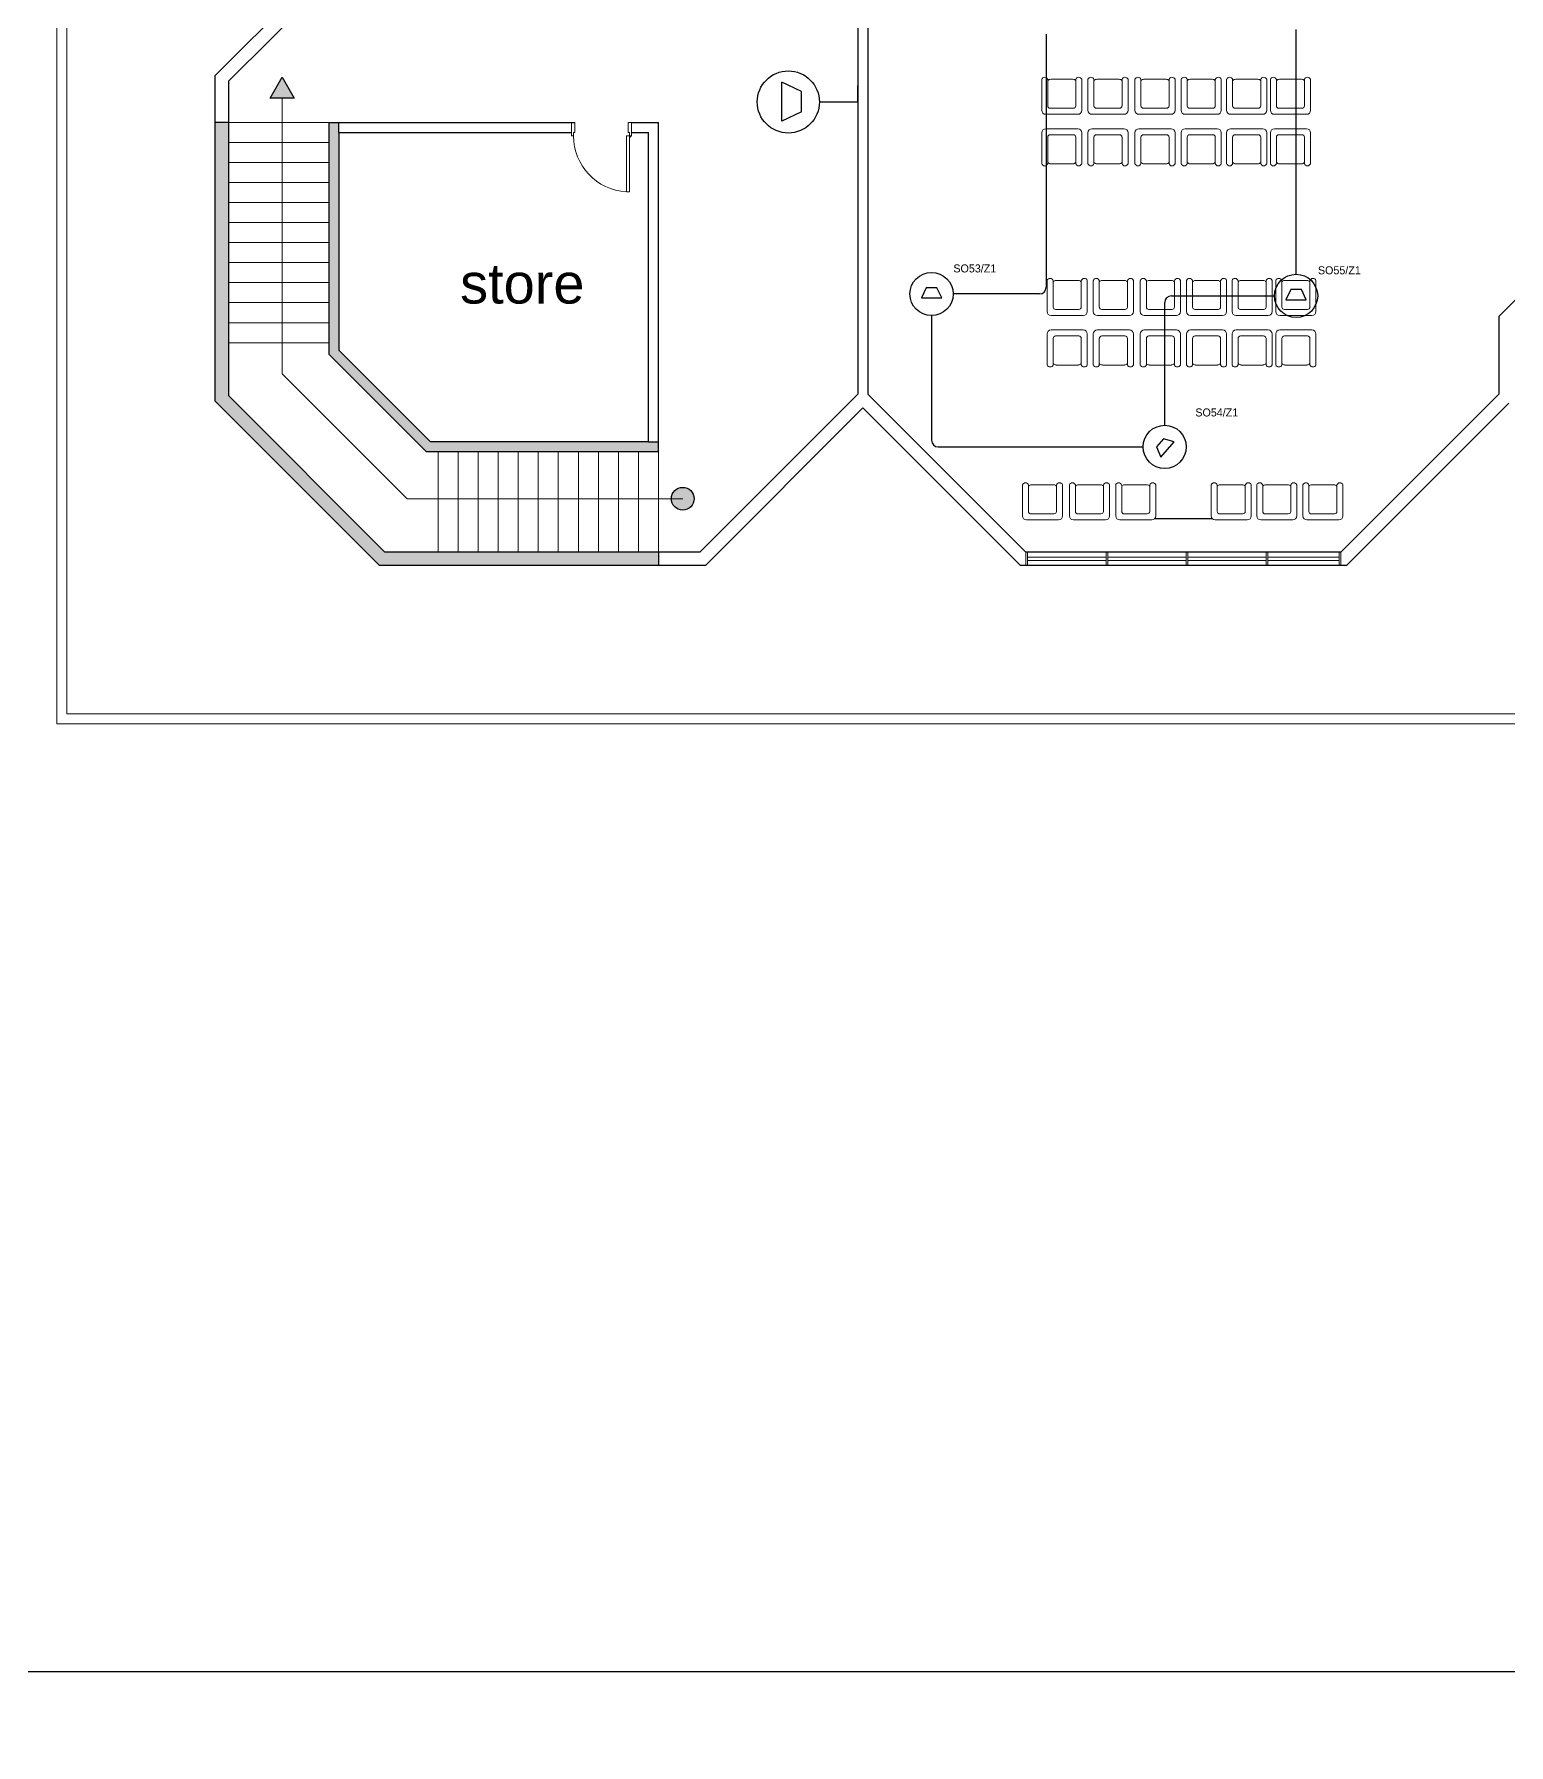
# Model space of a CAD drawing. Extents: x -59 to 582, y -1177 to 100.
# Drawn here: x 182.89 to 204.98, y -497.43 to -471.8 of the extents above; entities that cross this region are included whole.
import ezdxf
from ezdxf.enums import TextEntityAlignment as Align

# ---------------------------------------------------------------- set-up
doc = ezdxf.new("R2010")
doc.units = 0
doc.header["$LTSCALE"] = 0.15
doc.layers.get('0').update_dxf_attribs({"color": 252})
for name, color, linetype in [('0 sockets', 252, 'Continuous'), ('0 sound', 252, 'Continuous'), ('AUTOINCR', 7, 'Continuous'), ('bound', 252, 'Continuous'), ('C1', 252, 'Continuous'), ('d1', 252, 'Continuous'), ('FIRE_LOOP', 7, 'Continuous')]:
    doc.layers.add(name, color=color, linetype=linetype)
for name, color, linetype, lineweight in [('anal', 252, 'Continuous', 20), ('DOOR', 252, 'Continuous', 20), ('elev', 252, 'Continuous', 9), ('FUR', 252, 'Continuous', 9), ('wall', 252, 'Continuous', 30)]:
    doc.layers.add(name, color=color, linetype=linetype, lineweight=lineweight)
doc.styles.add('ROMAND', font='ROMAND.SHX')

# ---------------------------------------------------------------- blocks, each defined once
blk = doc.blocks.new('WQ')
h = blk.add_hatch(color=6)
h.dxf.hatch_style = 1
h.paths.add_polyline_path([(-126.091, 5), (-126.091, -169.521), (126.091, -169.521), (126.091, 5)])
h.paths.add_polyline_path([(121.091, 0), (121.091, -164.521), (-121.091, -164.521), (-121.091, 0)], flags=16)
at = {"layer": '0 sockets', "color": 3, "style": 'ROMAND'}
blk.add_attdef('ACCESS_CONTROL', (-48.663, 7.622), '', height=7.973, dxfattribs=at)
blk = doc.blocks.new('D90')
at = {"layer": 'DOOR'}
for points in [[(0.03, 0.2), (0.03, 1.04), (0.078, 1.04), (0.078, 0.2)], [(0.03, 0.2), (0, 0.2), (0, 0), (0.05, 0), (0.05, 0.15), (0.03, 0.15)], [(0.87, 0.2), (0.9, 0.2), (0.9, 0), (0.85, 0), (0.85, 0.15), (0.87, 0.15)]]:
    blk.add_lwpolyline(points, close=True, dxfattribs=at)
blk.add_circle((0.02, 0.21), 0.01, dxfattribs=at)
blk.add_arc((0.025, 0.197), 0.845, 0.2218, 86.3889, dxfattribs=at)
blk = doc.blocks.new('ARCH')
at = {"layer": 'd1'}
for points in [[(8.7, 336.614), (8.519, 336.3), (8.881, 336.3)], [(14.87, 330.3, 1), (14.53, 330.3, 1)]]:
    blk.add_hatch(color=256, dxfattribs=at).paths.add_polyline_path(points)
at = {"layer": 'wall'}
h = blk.add_hatch(color=256, dxfattribs=at)
h.paths.add_polyline_path([(14.337, 331), (14.337, 331.15), (14.187, 331.15), (10.925, 331.15), (9.55, 332.525), (9.55, 335.787), (9.55, 335.937), (9.4, 335.937), (9.4, 332.463), (10.863, 331)], flags=17)
h.paths.add_polyline_path([(14.337, 329.4), (14.337, 329.5), (10.241, 329.5), (7.9, 331.841), (7.9, 335.937), (7.8, 335.937), (7.8, 331.659), (10.059, 329.4)])
h.paths.add_polyline_path([(10.059, 329.4), (10.159, 329.3), (14.337, 329.3), (14.337, 329.4)])
h.paths.add_polyline_path([(7.7, 331.759), (7.8, 331.659), (7.8, 335.937), (7.7, 335.937)])
at = {"layer": 'anal'}
for p, q in [((5.325, 326.925), (5.325, 377.4)), ((5.475, 327.075), (5.475, 368.325)), ((19.841, 329.5), (19.841, 329.3)), ((19.866, 329.5), (19.866, 329.3)), ((19.866, 329.425), (21.037, 329.425)), ((19.866, 329.425), (21.037, 329.425)), ((19.866, 329.375), (21.037, 329.375)), ((19.866, 329.375), (21.037, 329.375)), ((21.041, 329.5), (21.041, 329.3)), ((21.066, 329.5), (21.066, 329.3)), ((21.066, 329.425), (22.237, 329.425)), ((21.066, 329.425), (22.237, 329.425)), ((21.066, 329.375), (22.237, 329.375)), ((21.066, 329.375), (22.237, 329.375)), ((22.241, 329.5), (22.241, 329.3)), ((22.266, 329.5), (22.266, 329.3)), ((22.266, 329.425), (23.437, 329.425)), ((22.266, 329.425), (23.437, 329.425)), ((22.266, 329.375), (23.437, 329.375)), ((22.266, 329.375), (23.437, 329.375)), ((23.441, 329.5), (23.441, 329.3)), ((23.466, 329.5), (23.466, 329.3)), ((23.466, 329.425), (24.534, 329.425)), ((23.466, 329.375), (24.534, 329.375)), ((24.534, 329.5), (24.534, 329.3)), ((24.559, 329.5), (24.559, 329.3)), ((27.525, 327.075), (5.475, 327.075)), ((28.875, 326.925), (5.325, 326.925))]:
    blk.add_line(p, q, dxfattribs=at)
at = {"layer": 'bound', "color": 2}
blk.add_lwpolyline([(91.902, 377.348), (94.426, 377.348), (94.426, 312.722), (-14.994, 312.722), (-14.994, 377.09), (94.639, 377.09)], dxfattribs=at)
at = {"layer": 'C1'}
blk.add_line((22.633, 330), (21.767, 330), dxfattribs=at)
at = {"layer": 'd1'}
blk.add_lwpolyline([(8.7, 336.614), (8.881, 336.3), (8.519, 336.3)], close=True, dxfattribs=at)
blk.add_circle((14.7, 330.3), 0.17, dxfattribs=at)
at = {"layer": 'elev'}
for p, q in [((8.7, 336.3), (8.7, 332.173)), ((9.4, 335.937), (7.9, 335.937)), ((9.4, 335.637), (7.9, 335.637)), ((9.4, 335.337), (7.9, 335.337)), ((9.4, 335.037), (7.9, 335.037)), ((9.4, 334.737), (7.9, 334.737)), ((9.4, 334.437), (7.9, 334.437)), ((9.4, 334.137), (7.9, 334.137)), ((9.4, 333.837), (7.9, 333.837)), ((9.4, 333.537), (7.9, 333.537)), ((9.4, 333.237), (7.9, 333.237)), ((9.4, 332.937), (7.9, 332.937)), ((9.4, 332.637), (7.9, 332.637)), ((10.573, 330.3), (8.7, 332.173)), ((11.037, 331), (11.037, 329.5)), ((11.337, 331), (11.337, 329.5)), ((11.637, 331), (11.637, 329.5)), ((11.937, 331), (11.937, 329.5)), ((12.237, 331), (12.237, 329.5)), ((12.537, 331), (12.537, 329.5)), ((12.837, 331), (12.837, 329.5)), ((13.137, 331), (13.137, 329.5)), ((13.437, 331), (13.437, 329.5)), ((13.737, 331), (13.737, 329.5)), ((14.037, 331), (14.037, 329.5)), ((14.337, 331), (14.337, 329.5)), ((14.7, 330.3), (10.573, 330.3))]:
    blk.add_line(p, q, dxfattribs=at)
at = {"layer": 'FUR'}
for p, q in [((20.078, 336.584), (20.078, 336.119)), ((20.168, 336.582), (20.168, 336.187)), ((20.543, 336.584), (20.213, 336.584)), ((20.588, 336.187), (20.588, 336.582)), ((20.678, 336.119), (20.678, 336.584)), ((20.77, 336.584), (20.77, 336.119)), ((20.86, 336.582), (20.86, 336.187)), ((21.235, 336.584), (20.905, 336.584)), ((21.28, 336.187), (21.28, 336.582)), ((21.37, 336.119), (21.37, 336.584)), ((21.474, 336.584), (21.474, 336.119)), ((21.564, 336.582), (21.564, 336.187)), ((21.939, 336.584), (21.609, 336.584)), ((21.984, 336.187), (21.984, 336.582)), ((22.074, 336.119), (22.074, 336.584)), ((22.165, 336.584), (22.165, 336.119)), ((22.255, 336.582), (22.255, 336.187)), ((22.63, 336.584), (22.3, 336.584)), ((22.675, 336.187), (22.675, 336.582)), ((22.765, 336.119), (22.765, 336.584)), ((22.847, 336.584), (22.847, 336.119)), ((22.937, 336.582), (22.937, 336.187)), ((23.312, 336.584), (22.982, 336.584)), ((23.357, 336.187), (23.357, 336.582)), ((23.447, 336.119), (23.447, 336.584)), ((23.503, 336.584), (23.503, 336.119)), ((23.593, 336.582), (23.593, 336.187)), ((23.968, 336.584), (23.638, 336.584)), ((24.013, 336.187), (24.013, 336.582)), ((24.103, 336.119), (24.103, 336.584)), ((20.138, 336.059), (20.618, 336.059)), ((20.205, 336.149), (20.55, 336.149)), ((20.83, 336.059), (21.31, 336.059)), ((20.897, 336.149), (21.242, 336.149)), ((21.534, 336.059), (22.014, 336.059)), ((21.601, 336.149), (21.946, 336.149)), ((22.225, 336.059), (22.705, 336.059)), ((22.293, 336.149), (22.638, 336.149)), ((22.907, 336.059), (23.387, 336.059)), ((22.974, 336.149), (23.319, 336.149)), ((23.563, 336.059), (24.043, 336.059)), ((23.63, 336.149), (23.975, 336.149)), ((20.078, 335.318), (20.078, 335.783)), ((20.138, 335.843), (20.618, 335.843)), ((20.678, 335.783), (20.678, 335.318)), ((20.77, 335.318), (20.77, 335.783)), ((20.83, 335.843), (21.31, 335.843)), ((21.37, 335.783), (21.37, 335.318)), ((21.474, 335.318), (21.474, 335.783)), ((21.534, 335.843), (22.014, 335.843)), ((22.074, 335.783), (22.074, 335.318)), ((22.165, 335.318), (22.165, 335.783)), ((22.225, 335.843), (22.705, 335.843)), ((22.765, 335.783), (22.765, 335.318)), ((22.847, 335.318), (22.847, 335.783)), ((22.907, 335.843), (23.387, 335.843)), ((23.447, 335.783), (23.447, 335.318)), ((23.503, 335.318), (23.503, 335.783)), ((23.563, 335.843), (24.043, 335.843)), ((24.103, 335.783), (24.103, 335.318)), ((20.168, 335.32), (20.168, 335.715)), ((20.205, 335.753), (20.55, 335.753)), ((20.588, 335.715), (20.588, 335.32)), ((20.86, 335.32), (20.86, 335.715)), ((20.897, 335.753), (21.242, 335.753)), ((21.28, 335.715), (21.28, 335.32)), ((21.564, 335.32), (21.564, 335.715)), ((21.601, 335.753), (21.946, 335.753)), ((21.984, 335.715), (21.984, 335.32)), ((22.255, 335.32), (22.255, 335.715)), ((22.293, 335.753), (22.638, 335.753)), ((22.675, 335.715), (22.675, 335.32)), ((22.937, 335.32), (22.937, 335.715)), ((22.974, 335.753), (23.319, 335.753)), ((23.357, 335.715), (23.357, 335.32)), ((23.593, 335.32), (23.593, 335.715)), ((23.63, 335.753), (23.975, 335.753)), ((24.013, 335.715), (24.013, 335.32)), ((20.543, 335.318), (20.213, 335.318)), ((21.235, 335.318), (20.905, 335.318)), ((21.939, 335.318), (21.609, 335.318)), ((22.63, 335.318), (22.3, 335.318)), ((23.312, 335.318), (22.982, 335.318)), ((23.968, 335.318), (23.638, 335.318)), ((20.158, 333.569), (20.158, 333.104)), ((20.248, 333.567), (20.248, 333.172)), ((20.623, 333.569), (20.293, 333.569)), ((20.668, 333.172), (20.668, 333.567)), ((20.758, 333.104), (20.758, 333.569)), ((20.85, 333.569), (20.85, 333.104)), ((20.94, 333.567), (20.94, 333.172)), ((21.315, 333.569), (20.985, 333.569)), ((21.36, 333.172), (21.36, 333.567)), ((21.45, 333.104), (21.45, 333.569)), ((21.554, 333.569), (21.554, 333.104)), ((21.644, 333.567), (21.644, 333.172)), ((22.019, 333.569), (21.689, 333.569)), ((22.064, 333.172), (22.064, 333.567)), ((22.154, 333.104), (22.154, 333.569)), ((22.246, 333.569), (22.246, 333.104)), ((22.336, 333.567), (22.336, 333.172)), ((22.711, 333.569), (22.381, 333.569)), ((22.756, 333.172), (22.756, 333.567)), ((22.846, 333.104), (22.846, 333.569)), ((22.928, 333.569), (22.928, 333.104)), ((23.018, 333.567), (23.018, 333.172)), ((23.393, 333.569), (23.063, 333.569)), ((23.438, 333.172), (23.438, 333.567)), ((23.528, 333.104), (23.528, 333.569)), ((23.583, 333.569), (23.583, 333.104)), ((23.673, 333.567), (23.673, 333.172)), ((24.048, 333.569), (23.718, 333.569)), ((24.093, 333.172), (24.093, 333.567)), ((24.183, 333.104), (24.183, 333.569)), ((20.218, 333.044), (20.698, 333.044)), ((20.286, 333.134), (20.631, 333.134)), ((20.91, 333.044), (21.39, 333.044)), ((20.978, 333.134), (21.323, 333.134)), ((21.614, 333.044), (22.094, 333.044)), ((21.682, 333.134), (22.027, 333.134)), ((22.306, 333.044), (22.786, 333.044)), ((22.373, 333.134), (22.718, 333.134)), ((22.988, 333.044), (23.468, 333.044)), ((23.055, 333.134), (23.4, 333.134)), ((23.643, 333.044), (24.123, 333.044)), ((23.711, 333.134), (24.056, 333.134)), ((20.158, 332.303), (20.158, 332.768)), ((20.218, 332.828), (20.698, 332.828)), ((20.248, 332.305), (20.248, 332.701)), ((20.286, 332.738), (20.631, 332.738)), ((20.668, 332.701), (20.668, 332.305)), ((20.758, 332.768), (20.758, 332.303)), ((20.85, 332.303), (20.85, 332.768)), ((20.91, 332.828), (21.39, 332.828)), ((20.94, 332.305), (20.94, 332.701)), ((20.978, 332.738), (21.323, 332.738)), ((21.36, 332.701), (21.36, 332.305)), ((21.45, 332.768), (21.45, 332.303)), ((21.554, 332.303), (21.554, 332.768)), ((21.614, 332.828), (22.094, 332.828)), ((21.644, 332.305), (21.644, 332.701)), ((21.682, 332.738), (22.027, 332.738)), ((22.064, 332.701), (22.064, 332.305)), ((22.154, 332.768), (22.154, 332.303)), ((22.246, 332.303), (22.246, 332.768)), ((22.306, 332.828), (22.786, 332.828)), ((22.336, 332.305), (22.336, 332.701)), ((22.373, 332.738), (22.718, 332.738)), ((22.756, 332.701), (22.756, 332.305)), ((22.846, 332.768), (22.846, 332.303)), ((22.928, 332.303), (22.928, 332.768)), ((22.988, 332.828), (23.468, 332.828)), ((23.018, 332.305), (23.018, 332.701)), ((23.055, 332.738), (23.4, 332.738)), ((23.438, 332.701), (23.438, 332.305)), ((23.528, 332.768), (23.528, 332.303)), ((23.583, 332.303), (23.583, 332.768)), ((23.643, 332.828), (24.123, 332.828)), ((23.673, 332.305), (23.673, 332.701)), ((23.711, 332.738), (24.056, 332.738)), ((24.093, 332.701), (24.093, 332.305)), ((24.183, 332.768), (24.183, 332.303)), ((20.623, 332.303), (20.293, 332.303)), ((21.315, 332.303), (20.985, 332.303)), ((22.019, 332.303), (21.689, 332.303)), ((22.711, 332.303), (22.381, 332.303)), ((23.393, 332.303), (23.063, 332.303)), ((24.048, 332.303), (23.718, 332.303)), ((19.789, 330.042), (19.789, 330.507)), ((19.879, 330.11), (19.879, 330.505)), ((19.924, 330.507), (20.254, 330.507)), ((20.299, 330.505), (20.299, 330.11)), ((20.389, 330.507), (20.389, 330.042)), ((20.493, 330.042), (20.493, 330.507)), ((20.583, 330.11), (20.583, 330.505)), ((20.628, 330.507), (20.958, 330.507)), ((21.003, 330.505), (21.003, 330.11)), ((21.093, 330.507), (21.093, 330.042)), ((21.185, 330.042), (21.185, 330.507)), ((21.275, 330.11), (21.275, 330.505)), ((21.32, 330.507), (21.65, 330.507)), ((21.695, 330.505), (21.695, 330.11)), ((21.785, 330.507), (21.785, 330.042)), ((22.615, 330.042), (22.615, 330.507)), ((22.705, 330.11), (22.705, 330.505)), ((22.75, 330.507), (23.08, 330.507)), ((23.125, 330.505), (23.125, 330.11)), ((23.215, 330.507), (23.215, 330.042)), ((23.297, 330.042), (23.297, 330.507)), ((23.387, 330.11), (23.387, 330.505)), ((23.432, 330.507), (23.762, 330.507)), ((23.807, 330.505), (23.807, 330.11)), ((23.897, 330.507), (23.897, 330.042)), ((23.989, 330.042), (23.989, 330.507)), ((24.079, 330.11), (24.079, 330.505)), ((24.124, 330.507), (24.454, 330.507)), ((24.499, 330.505), (24.499, 330.11)), ((24.589, 330.507), (24.589, 330.042)), ((20.329, 329.982), (19.849, 329.982)), ((20.261, 330.072), (19.916, 330.072)), ((21.033, 329.982), (20.553, 329.982)), ((20.965, 330.072), (20.62, 330.072)), ((21.725, 329.982), (21.245, 329.982)), ((21.657, 330.072), (21.312, 330.072)), ((23.155, 329.982), (22.675, 329.982)), ((23.088, 330.072), (22.743, 330.072)), ((23.837, 329.982), (23.357, 329.982)), ((23.77, 330.072), (23.425, 330.072)), ((24.529, 329.982), (24.049, 329.982)), ((24.461, 330.072), (24.116, 330.072))]:
    blk.add_line(p, q, dxfattribs=at)
for centre, major_axis, start_param, end_param in [((20.122, 336.567), (-0.0339, 0.0339), 4.256093, 6.69338), ((20.213, 336.524), (-0.0424, 0.0424), -0.785398, 0.062664), ((20.543, 336.524), (0.0424, 0.0424), 6.220521, 7.068583), ((20.633, 336.567), (0.0339, 0.0339), 5.87299, 8.310278), ((20.814, 336.567), (-0.0339, 0.0339), 4.256093, 6.69338), ((20.905, 336.524), (-0.0424, 0.0424), -0.785398, 0.062664), ((21.235, 336.524), (0.0424, 0.0424), 6.220521, 7.068583), ((21.325, 336.567), (0.0339, 0.0339), 5.87299, 8.310278), ((21.518, 336.567), (-0.0339, 0.0339), 4.256093, 6.69338), ((21.609, 336.524), (-0.0424, 0.0424), -0.785398, 0.062664), ((21.939, 336.524), (0.0424, 0.0424), 6.220521, 7.068583), ((22.029, 336.567), (0.0339, 0.0339), 5.87299, 8.310278), ((22.21, 336.567), (-0.0339, 0.0339), 4.256093, 6.69338), ((22.3, 336.524), (-0.0424, 0.0424), -0.785398, 0.062664), ((22.63, 336.524), (0.0424, 0.0424), 6.220521, 7.068583), ((22.721, 336.567), (0.0339, 0.0339), 5.87299, 8.310278), ((22.892, 336.567), (-0.0339, 0.0339), 4.256093, 6.69338), ((22.982, 336.524), (-0.0424, 0.0424), -0.785398, 0.062664), ((23.312, 336.524), (0.0424, 0.0424), 6.220521, 7.068583), ((23.402, 336.567), (0.0339, 0.0339), 5.87299, 8.310278), ((23.547, 336.567), (-0.0339, 0.0339), 4.256093, 6.69338), ((23.638, 336.524), (-0.0424, 0.0424), -0.785398, 0.062664), ((23.968, 336.524), (0.0424, 0.0424), 6.220521, 7.068583), ((24.058, 336.567), (0.0339, 0.0339), 5.87299, 8.310278), ((20.138, 336.119), (-0.0424, 0.0424), 0.785398, 2.356194), ((20.205, 336.187), (0.0265, 0.0265), 2.356194, 3.926991), ((20.55, 336.187), (0.0265, 0.0265), 3.926991, 5.497787), ((20.618, 336.119), (0.0424, 0.0424), 3.926991, 5.497787), ((20.83, 336.119), (-0.0424, 0.0424), 0.785398, 2.356194), ((20.897, 336.187), (0.0265, 0.0265), 2.356194, 3.926991), ((21.242, 336.187), (0.0265, 0.0265), 3.926991, 5.497787), ((21.31, 336.119), (0.0424, 0.0424), 3.926991, 5.497787), ((21.534, 336.119), (-0.0424, 0.0424), 0.785398, 2.356194), ((21.601, 336.187), (0.0265, 0.0265), 2.356194, 3.926991), ((21.946, 336.187), (0.0265, 0.0265), 3.926991, 5.497787), ((22.014, 336.119), (0.0424, 0.0424), 3.926991, 5.497787), ((22.225, 336.119), (-0.0424, 0.0424), 0.785398, 2.356194), ((22.293, 336.187), (0.0265, 0.0265), 2.356194, 3.926991), ((22.638, 336.187), (0.0265, 0.0265), 3.926991, 5.497787), ((22.705, 336.119), (0.0424, 0.0424), 3.926991, 5.497787), ((22.907, 336.119), (-0.0424, 0.0424), 0.785398, 2.356194), ((22.974, 336.187), (0.0265, 0.0265), 2.356194, 3.926991), ((23.319, 336.187), (0.0265, 0.0265), 3.926991, 5.497787), ((23.387, 336.119), (0.0424, 0.0424), 3.926991, 5.497787), ((23.563, 336.119), (-0.0424, 0.0424), 0.785398, 2.356194), ((23.63, 336.187), (0.0265, 0.0265), 2.356194, 3.926991), ((23.975, 336.187), (0.0265, 0.0265), 3.926991, 5.497787), ((24.043, 336.119), (0.0424, 0.0424), 3.926991, 5.497787), ((20.203, 333.552), (-0.0339, 0.0339), 4.256093, 6.69338), ((20.293, 333.509), (-0.0424, 0.0424), -0.785398, 0.062664), ((20.623, 333.509), (0.0424, 0.0424), 6.220521, 7.068583), ((20.714, 333.552), (0.0339, 0.0339), 5.87299, 8.310278), ((20.895, 333.552), (-0.0339, 0.0339), 4.256093, 6.69338), ((20.985, 333.509), (-0.0424, 0.0424), -0.785398, 0.062664), ((21.315, 333.509), (0.0424, 0.0424), 6.220521, 7.068583), ((21.406, 333.552), (0.0339, 0.0339), 5.87299, 8.310278), ((21.599, 333.552), (-0.0339, 0.0339), 4.256093, 6.69338), ((21.689, 333.509), (-0.0424, 0.0424), -0.785398, 0.062664), ((22.019, 333.509), (0.0424, 0.0424), 6.220521, 7.068583), ((22.109, 333.552), (0.0339, 0.0339), 5.87299, 8.310278), ((22.291, 333.552), (-0.0339, 0.0339), 4.256093, 6.69338), ((22.381, 333.509), (-0.0424, 0.0424), -0.785398, 0.062664), ((22.711, 333.509), (0.0424, 0.0424), 6.220521, 7.068583), ((22.801, 333.552), (0.0339, 0.0339), 5.87299, 8.310278), ((22.972, 333.552), (-0.0339, 0.0339), 4.256093, 6.69338), ((23.063, 333.509), (-0.0424, 0.0424), -0.785398, 0.062664), ((23.393, 333.509), (0.0424, 0.0424), 6.220521, 7.068583), ((23.483, 333.552), (0.0339, 0.0339), 5.87299, 8.310278), ((23.628, 333.552), (-0.0339, 0.0339), 4.256093, 6.69338), ((23.718, 333.509), (-0.0424, 0.0424), -0.785398, 0.062664), ((24.048, 333.509), (0.0424, 0.0424), 6.220521, 7.068583), ((24.139, 333.552), (0.0339, 0.0339), 5.87299, 8.310278), ((20.218, 333.104), (-0.0424, 0.0424), 0.785398, 2.356194), ((20.286, 333.172), (0.0265, 0.0265), 2.356194, 3.926991), ((20.631, 333.172), (0.0265, 0.0265), 3.926991, 5.497787), ((20.698, 333.104), (0.0424, 0.0424), 3.926991, 5.497787), ((20.91, 333.104), (-0.0424, 0.0424), 0.785398, 2.356194), ((20.978, 333.172), (0.0265, 0.0265), 2.356194, 3.926991), ((21.323, 333.172), (0.0265, 0.0265), 3.926991, 5.497787), ((21.39, 333.104), (0.0424, 0.0424), 3.926991, 5.497787), ((21.614, 333.104), (-0.0424, 0.0424), 0.785398, 2.356194), ((21.682, 333.172), (0.0265, 0.0265), 2.356194, 3.926991), ((22.027, 333.172), (0.0265, 0.0265), 3.926991, 5.497787), ((22.094, 333.104), (0.0424, 0.0424), 3.926991, 5.497787), ((22.306, 333.104), (-0.0424, 0.0424), 0.785398, 2.356194), ((22.373, 333.172), (0.0265, 0.0265), 2.356194, 3.926991), ((22.718, 333.172), (0.0265, 0.0265), 3.926991, 5.497787), ((22.786, 333.104), (0.0424, 0.0424), 3.926991, 5.497787), ((22.988, 333.104), (-0.0424, 0.0424), 0.785398, 2.356194), ((23.055, 333.172), (0.0265, 0.0265), 2.356194, 3.926991), ((23.4, 333.172), (0.0265, 0.0265), 3.926991, 5.497787), ((23.468, 333.104), (0.0424, 0.0424), 3.926991, 5.497787), ((23.643, 333.104), (-0.0424, 0.0424), 0.785398, 2.356194), ((23.711, 333.172), (0.0265, 0.0265), 2.356194, 3.926991), ((24.056, 333.172), (0.0265, 0.0265), 3.926991, 5.497787), ((24.123, 333.104), (0.0424, 0.0424), 3.926991, 5.497787)]:
    blk.add_ellipse(centre, major_axis=major_axis, ratio=1, start_param=start_param, end_param=end_param, dxfattribs=at)
at = {"layer": 'FUR', "extrusion": (0, 0, -1)}
for centre, major_axis, start_param, end_param in [((20.138, 335.783), (0.0424, 0.0424), 3.926991, 5.497787), ((20.618, 335.783), (-0.0424, 0.0424), 0.785398, 2.356194), ((20.83, 335.783), (0.0424, 0.0424), 3.926991, 5.497787), ((21.31, 335.783), (-0.0424, 0.0424), 0.785398, 2.356194), ((21.534, 335.783), (0.0424, 0.0424), 3.926991, 5.497787), ((22.014, 335.783), (-0.0424, 0.0424), 0.785398, 2.356194), ((22.225, 335.783), (0.0424, 0.0424), 3.926991, 5.497787), ((22.705, 335.783), (-0.0424, 0.0424), 0.785398, 2.356194), ((22.907, 335.783), (0.0424, 0.0424), 3.926991, 5.497787), ((23.387, 335.783), (-0.0424, 0.0424), 0.785398, 2.356194), ((23.563, 335.783), (0.0424, 0.0424), 3.926991, 5.497787), ((24.043, 335.783), (-0.0424, 0.0424), 0.785398, 2.356194), ((20.205, 335.715), (0.0265, 0.0265), 3.926991, 5.497787), ((20.55, 335.715), (0.0265, 0.0265), -0.785398, 0.785398), ((20.897, 335.715), (0.0265, 0.0265), 3.926991, 5.497787), ((21.242, 335.715), (0.0265, 0.0265), -0.785398, 0.785398), ((21.601, 335.715), (0.0265, 0.0265), 3.926991, 5.497787), ((21.946, 335.715), (0.0265, 0.0265), -0.785398, 0.785398), ((22.293, 335.715), (0.0265, 0.0265), 3.926991, 5.497787), ((22.638, 335.715), (0.0265, 0.0265), -0.785398, 0.785398), ((22.974, 335.715), (0.0265, 0.0265), 3.926991, 5.497787), ((23.319, 335.715), (0.0265, 0.0265), -0.785398, 0.785398), ((23.63, 335.715), (0.0265, 0.0265), 3.926991, 5.497787), ((23.975, 335.715), (0.0265, 0.0265), -0.785398, 0.785398), ((20.122, 335.335), (0.0339, 0.0339), 1.1145, 3.551788), ((20.213, 335.378), (0.0424, 0.0424), 2.356194, 3.204257), ((20.543, 335.378), (-0.0424, 0.0424), 3.078929, 3.926991), ((20.633, 335.335), (-0.0339, 0.0339), 2.731397, 5.168685), ((20.814, 335.335), (0.0339, 0.0339), 1.1145, 3.551788), ((20.905, 335.378), (0.0424, 0.0424), 2.356194, 3.204257), ((21.235, 335.378), (-0.0424, 0.0424), 3.078929, 3.926991), ((21.325, 335.335), (-0.0339, 0.0339), 2.731397, 5.168685), ((21.518, 335.335), (0.0339, 0.0339), 1.1145, 3.551788), ((21.609, 335.378), (0.0424, 0.0424), 2.356194, 3.204257), ((21.939, 335.378), (-0.0424, 0.0424), 3.078929, 3.926991), ((22.029, 335.335), (-0.0339, 0.0339), 2.731397, 5.168685), ((22.21, 335.335), (0.0339, 0.0339), 1.1145, 3.551788), ((22.3, 335.378), (0.0424, 0.0424), 2.356194, 3.204257), ((22.63, 335.378), (-0.0424, 0.0424), 3.078929, 3.926991), ((22.721, 335.335), (-0.0339, 0.0339), 2.731397, 5.168685), ((22.892, 335.335), (0.0339, 0.0339), 1.1145, 3.551788), ((22.982, 335.378), (0.0424, 0.0424), 2.356194, 3.204257), ((23.312, 335.378), (-0.0424, 0.0424), 3.078929, 3.926991), ((23.402, 335.335), (-0.0339, 0.0339), 2.731397, 5.168685), ((23.547, 335.335), (0.0339, 0.0339), 1.1145, 3.551788), ((23.638, 335.378), (0.0424, 0.0424), 2.356194, 3.204257), ((23.968, 335.378), (-0.0424, 0.0424), 3.078929, 3.926991), ((24.058, 335.335), (-0.0339, 0.0339), 2.731397, 5.168685), ((20.218, 332.768), (0.0424, 0.0424), 3.926991, 5.497787), ((20.286, 332.701), (0.0265, 0.0265), 3.926991, 5.497787), ((20.631, 332.701), (0.0265, 0.0265), -0.785398, 0.785398), ((20.698, 332.768), (-0.0424, 0.0424), 0.785398, 2.356194), ((20.91, 332.768), (0.0424, 0.0424), 3.926991, 5.497787), ((20.978, 332.701), (0.0265, 0.0265), 3.926991, 5.497787), ((21.323, 332.701), (0.0265, 0.0265), -0.785398, 0.785398), ((21.39, 332.768), (-0.0424, 0.0424), 0.785398, 2.356194), ((21.614, 332.768), (0.0424, 0.0424), 3.926991, 5.497787), ((21.682, 332.701), (0.0265, 0.0265), 3.926991, 5.497787), ((22.027, 332.701), (0.0265, 0.0265), -0.785398, 0.785398), ((22.094, 332.768), (-0.0424, 0.0424), 0.785398, 2.356194), ((22.306, 332.768), (0.0424, 0.0424), 3.926991, 5.497787), ((22.373, 332.701), (0.0265, 0.0265), 3.926991, 5.497787), ((22.718, 332.701), (0.0265, 0.0265), -0.785398, 0.785398), ((22.786, 332.768), (-0.0424, 0.0424), 0.785398, 2.356194), ((22.988, 332.768), (0.0424, 0.0424), 3.926991, 5.497787), ((23.055, 332.701), (0.0265, 0.0265), 3.926991, 5.497787), ((23.4, 332.701), (0.0265, 0.0265), -0.785398, 0.785398), ((23.468, 332.768), (-0.0424, 0.0424), 0.785398, 2.356194), ((23.643, 332.768), (0.0424, 0.0424), 3.926991, 5.497787), ((23.711, 332.701), (0.0265, 0.0265), 3.926991, 5.497787), ((24.056, 332.701), (0.0265, 0.0265), -0.785398, 0.785398), ((24.123, 332.768), (-0.0424, 0.0424), 0.785398, 2.356194), ((20.203, 332.321), (0.0339, 0.0339), 1.1145, 3.551788), ((20.293, 332.363), (0.0424, 0.0424), 2.356194, 3.204257), ((20.623, 332.363), (-0.0424, 0.0424), 3.078929, 3.926991), ((20.714, 332.321), (-0.0339, 0.0339), 2.731397, 5.168685), ((20.895, 332.321), (0.0339, 0.0339), 1.1145, 3.551788), ((20.985, 332.363), (0.0424, 0.0424), 2.356194, 3.204257), ((21.315, 332.363), (-0.0424, 0.0424), 3.078929, 3.926991), ((21.406, 332.321), (-0.0339, 0.0339), 2.731397, 5.168685), ((21.599, 332.321), (0.0339, 0.0339), 1.1145, 3.551788), ((21.689, 332.363), (0.0424, 0.0424), 2.356194, 3.204257), ((22.019, 332.363), (-0.0424, 0.0424), 3.078929, 3.926991), ((22.109, 332.321), (-0.0339, 0.0339), 2.731397, 5.168685), ((22.291, 332.321), (0.0339, 0.0339), 1.1145, 3.551788), ((22.381, 332.363), (0.0424, 0.0424), 2.356194, 3.204257), ((22.711, 332.363), (-0.0424, 0.0424), 3.078929, 3.926991), ((22.801, 332.321), (-0.0339, 0.0339), 2.731397, 5.168685), ((22.972, 332.321), (0.0339, 0.0339), 1.1145, 3.551788), ((23.063, 332.363), (0.0424, 0.0424), 2.356194, 3.204257), ((23.393, 332.363), (-0.0424, 0.0424), 3.078929, 3.926991), ((23.483, 332.321), (-0.0339, 0.0339), 2.731397, 5.168685), ((23.628, 332.321), (0.0339, 0.0339), 1.1145, 3.551788), ((23.718, 332.363), (0.0424, 0.0424), 2.356194, 3.204257), ((24.048, 332.363), (-0.0424, 0.0424), 3.078929, 3.926991), ((24.139, 332.321), (-0.0339, 0.0339), 2.731397, 5.168685), ((19.834, 330.49), (-0.0339, 0.0339), 5.87299, 8.310278), ((19.924, 330.447), (-0.0424, 0.0424), 6.220521, 7.068583), ((20.254, 330.447), (0.0424, 0.0424), -0.785398, 0.062664), ((20.344, 330.49), (0.0339, 0.0339), 4.256093, 6.69338), ((20.537, 330.49), (-0.0339, 0.0339), 5.87299, 8.310278), ((20.628, 330.447), (-0.0424, 0.0424), 6.220521, 7.068583), ((20.958, 330.447), (0.0424, 0.0424), -0.785398, 0.062664), ((21.048, 330.49), (0.0339, 0.0339), 4.256093, 6.69338), ((21.229, 330.49), (-0.0339, 0.0339), 5.87299, 8.310278), ((21.32, 330.447), (-0.0424, 0.0424), 6.220521, 7.068583), ((21.65, 330.447), (0.0424, 0.0424), -0.785398, 0.062664), ((21.74, 330.49), (0.0339, 0.0339), 4.256093, 6.69338), ((22.66, 330.49), (-0.0339, 0.0339), 5.87299, 8.310278), ((22.75, 330.447), (-0.0424, 0.0424), 6.220521, 7.068583), ((23.08, 330.447), (0.0424, 0.0424), -0.785398, 0.062664), ((23.171, 330.49), (0.0339, 0.0339), 4.256093, 6.69338), ((23.342, 330.49), (-0.0339, 0.0339), 5.87299, 8.310278), ((23.432, 330.447), (-0.0424, 0.0424), 6.220521, 7.068583), ((23.762, 330.447), (0.0424, 0.0424), -0.785398, 0.062664), ((23.852, 330.49), (0.0339, 0.0339), 4.256093, 6.69338), ((24.034, 330.49), (-0.0339, 0.0339), 5.87299, 8.310278), ((24.124, 330.447), (-0.0424, 0.0424), 6.220521, 7.068583), ((24.454, 330.447), (0.0424, 0.0424), -0.785398, 0.062664), ((24.544, 330.49), (0.0339, 0.0339), 4.256093, 6.69338), ((19.849, 330.042), (-0.0424, 0.0424), 3.926991, 5.497787), ((19.916, 330.11), (0.0265, 0.0265), 2.356194, 3.926991), ((20.261, 330.11), (0.0265, 0.0265), 0.785398, 2.356194), ((20.329, 330.042), (0.0424, 0.0424), 0.785398, 2.356194), ((20.553, 330.042), (-0.0424, 0.0424), 3.926991, 5.497787), ((20.62, 330.11), (0.0265, 0.0265), 2.356194, 3.926991), ((20.965, 330.11), (0.0265, 0.0265), 0.785398, 2.356194), ((21.033, 330.042), (0.0424, 0.0424), 0.785398, 2.356194), ((21.245, 330.042), (-0.0424, 0.0424), 3.926991, 5.497787), ((21.312, 330.11), (0.0265, 0.0265), 2.356194, 3.926991), ((21.657, 330.11), (0.0265, 0.0265), 0.785398, 2.356194), ((21.725, 330.042), (0.0424, 0.0424), 0.785398, 2.356194), ((22.675, 330.042), (-0.0424, 0.0424), 3.926991, 5.497787), ((22.743, 330.11), (0.0265, 0.0265), 2.356194, 3.926991), ((23.088, 330.11), (0.0265, 0.0265), 0.785398, 2.356194), ((23.155, 330.042), (0.0424, 0.0424), 0.785398, 2.356194), ((23.357, 330.042), (-0.0424, 0.0424), 3.926991, 5.497787), ((23.425, 330.11), (0.0265, 0.0265), 2.356194, 3.926991), ((23.77, 330.11), (0.0265, 0.0265), 0.785398, 2.356194), ((23.837, 330.042), (0.0424, 0.0424), 0.785398, 2.356194), ((24.049, 330.042), (-0.0424, 0.0424), 3.926991, 5.497787), ((24.116, 330.11), (0.0265, 0.0265), 2.356194, 3.926991), ((24.461, 330.11), (0.0265, 0.0265), 0.785398, 2.356194), ((24.529, 330.042), (0.0424, 0.0424), 0.785398, 2.356194)]:
    blk.add_ellipse(centre, major_axis=major_axis, ratio=1, start_param=start_param, end_param=end_param, dxfattribs=at)
at = {"layer": 'wall'}
for p, q in [((7.7, 336.641), (10.059, 339)), ((7.9, 336.559), (10.266, 338.925)), ((17.325, 337.802), (17.325, 331.866)), ((17.475, 337.802), (17.475, 331.866)), ((7.7, 331.759), (7.7, 336.641)), ((7.9, 331.841), (7.9, 336.559)), ((7.9, 335.937), (7.7, 335.937)), ((9.4, 335.937), (13.084, 335.937)), ((9.4, 335.937), (9.4, 332.463)), ((9.55, 335.787), (9.55, 335.937)), ((9.55, 335.787), (13.034, 335.787)), ((9.55, 335.787), (9.55, 332.525)), ((13.934, 335.937), (14.337, 335.937)), ((13.934, 335.787), (14.187, 335.787)), ((14.187, 331.15), (14.187, 335.787)), ((14.337, 331), (14.337, 335.937)), ((29.369, 335.475), (26.925, 333.031)), ((26.925, 333.031), (26.925, 331.866)), ((10.863, 331), (9.4, 332.463)), ((10.925, 331.15), (9.55, 332.525)), ((10.159, 329.3), (7.7, 331.759)), ((10.241, 329.5), (7.9, 331.841)), ((17.325, 331.866), (14.959, 329.5)), ((19.841, 329.5), (17.475, 331.866)), ((26.925, 331.866), (24.559, 329.5)), ((27.071, 331.729), (24.641, 329.3)), ((17.4, 331.659), (15.041, 329.3)), ((19.759, 329.3), (17.4, 331.659)), ((14.187, 331.15), (10.925, 331.15)), ((14.187, 331.15), (14.337, 331.15)), ((14.337, 331), (10.863, 331)), ((14.959, 329.5), (10.241, 329.5)), ((14.337, 329.5), (14.337, 329.3)), ((24.559, 329.5), (19.841, 329.5)), ((15.041, 329.3), (10.159, 329.3)), ((24.641, 329.3), (19.759, 329.3))]:
    blk.add_line(p, q, dxfattribs=at)
at = {"layer": 'DOOR', "rotation": 180}
blk.add_blockref('D90', (13.934, 335.937), dxfattribs=at)
at = {"layer": 'd1', "insert": (11.366, 333.824), "char_height": 0.4, "width": 6.0636, "attachment_point": 1}
blk.add_mtext('{\\fArial|b0|i0|c0|p34;\\H1.5x;store}', dxfattribs=at)
blk = doc.blocks.new('T-PA01')
at = {"color": 6}
for p, q in [((36, 94), (-58, 49)), ((-58, 49), (-58, -49)), ((36, -94), (36, 94)), ((-58, -49), (36, -94))]:
    blk.add_line(p, q, dxfattribs=at)
blk.add_circle((0, 0), 200, dxfattribs=at)
blk = doc.blocks.new('*U158')
at = {"color": 2}
for p, q in [((-123, 489), (127, 489)), ((-63, 363), (-123, 489)), ((67, 363), (127, 489)), ((-63, 363), (67, 363)), ((0, 248), (0, 0)), ((0, 0), (-103, 0)), ((0, 0), (103, 0))]:
    blk.add_line(p, q, dxfattribs=at)
blk.add_circle((0, 448), 200, dxfattribs=at)

msp = doc.modelspace()

# ---------------------------------------------------------------- linework, layer by layer
at = {"layer": 'FIRE_LOOP', "color": 3}
for p, q in [((198.046, -471.803), (198.046, -475.595)), ((201.79, -475.399), (201.79, -471.73)), ((197.946, -475.695), (196.653, -475.695)), ((199.822, -477.666), (199.822, -475.823)), ((199.922, -475.723), (201.467, -475.723)), ((196.33, -476.019), (196.33, -477.886)), ((196.43, -477.986), (199.501, -477.986))]:
    msp.add_line(p, q, dxfattribs=at)
for centre, start, end in [((197.946, -475.595), 270, 0), ((199.922, -475.823), 90, 180), ((196.43, -477.886), 180, 270)]:
    msp.add_arc(centre, 0.1, start, end, dxfattribs=at)

# ---------------------------------------------------------------- block references
at = {"layer": '0 sockets', "color": 3}
for name, p in [('WQ', (244.611, -370.234)), ('ARCH', (177.903, -809.062))]:
    msp.add_blockref(name, p, dxfattribs=at)
at = {"layer": '0 sound', "color": 3, "xscale": 0.002328, "yscale": 0.002328, "zscale": 0.002328, "rotation": 90}
msp.add_blockref('*U158', (195.228, -472.818), dxfattribs=at)
at = {"layer": '0 sound', "xscale": 0.001617016088281897, "yscale": 0.001617016088281897, "zscale": 0.001617016088281897}
for p, rotation in [((196.33, -475.695), 270), ((201.79, -475.723), 270), ((199.822, -477.986), 318.9865537777064)]:
    msp.add_blockref('T-PA01', p, dxfattribs=dict(at, rotation=rotation))

# ---------------------------------------------------------------- texts
at = {"layer": 'AUTOINCR', "color": 1}
for s, p in [('SO53/Z1', (196.657, -475.408)), ('SO55/Z1', (202.117, -475.436)), ('SO54/Z1', (200.281, -477.566))]:
    msp.add_text(s, height=0.12, dxfattribs=at).set_placement(p, align=Align.BOTTOM_LEFT)

doc.saveas('drawing.dxf')
